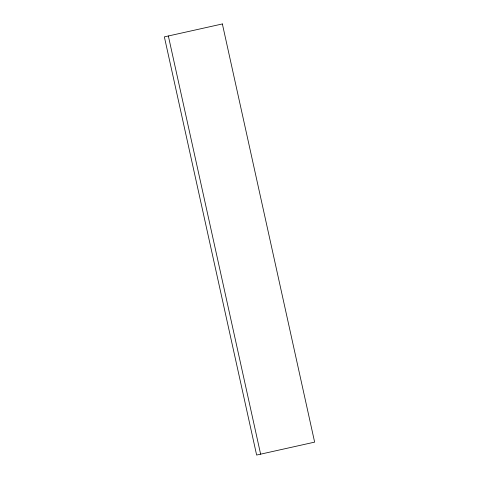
<?xml version="1.0" encoding="UTF-8"?>
<svg xmlns="http://www.w3.org/2000/svg" width="479" height="479" viewBox="0 0 479 479"><rect width="100%" height="100%" fill="white"/><g stroke="black" fill="none" stroke-linecap="round" stroke-linejoin="round"><path stroke-width="0.72" d="M168.357 35.979L260.624 454.164M222.37 23.95L164.363 36.871L256.63 455.05L314.637 442.129L222.37 23.95"/></g></svg>
